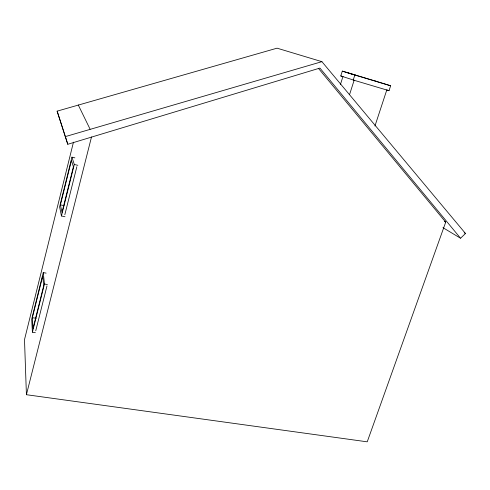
<?xml version="1.0" encoding="UTF-8"?>
<svg xmlns="http://www.w3.org/2000/svg" width="490" height="490" viewBox="0 0 490 490"><rect width="100%" height="100%" fill="white"/><g stroke="black" fill="none" stroke-linecap="round" stroke-linejoin="round"><path stroke-width="0.73" d="M73.469 142.155L24.5 339.637L26.417 394.707L367.231 441.827L445.716 222.166L318.555 68.502M46.121 273.132L43.267 272.599L31.679 319.229L32.42 332.208L35.354 332.685M74.878 157.847L71.963 157.161L59.608 206.866L61.44 215.98L64.98 216.727M32.365 317.685L42.71 276.078L43.69 285.75L33.008 328.533L32.365 317.685L36.138 318.322M60.417 204.857L71.448 160.5L73.396 166.747L61.985 212.452L60.417 204.857L64.043 205.635M32.42 332.208L44.455 284.01L43.267 272.599M61.44 215.98L74.302 164.487L71.963 157.161M35.752 330.762L46.997 285.884M64.839 214.681L76.85 166.741M26.417 394.707L91.508 136.943M349.541 94.644L354.135 80.262L340.783 75.944L342.302 71.117L377.018 81.554M340.452 84.445L342.927 76.599M390.646 85.775L354.84 75.013L353.241 80.017L389.029 90.687L390.646 85.775L375.469 81.095M374.948 126.01L386.782 90.001M460.545 238.238L465.5 233.497L321.906 61.667L277.064 48.173L57.128 111.15L67.792 144.274L319.921 68.079L460.545 238.238L442.948 227.66M65.25 136.637L321.906 61.667M44.455 284.01L47.414 284.549M74.302 164.487L77.873 165.314M340.783 75.944L342.951 76.593M346.13 72.281L356.561 75.521M342.302 71.117L354.84 75.013M386.892 89.995L389.029 90.687M464.183 232.726L465.5 233.497M444.406 221.4L445.716 222.166M78.247 104.927L90.08 129.176M57.128 111.15L67.792 144.274"/></g></svg>
